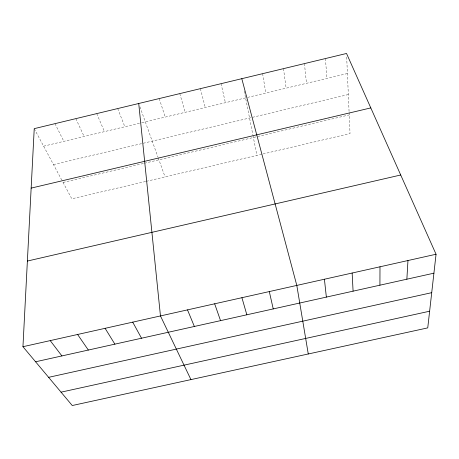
<?xml version="1.0" encoding="UTF-8"?>
<svg xmlns="http://www.w3.org/2000/svg" width="459" height="459" viewBox="0 0 459 459"><rect width="100%" height="100%" fill="white"/><g stroke="black" fill="none" stroke-linecap="round" stroke-linejoin="round"><path stroke-width="0.34" stroke-dasharray="2.29 1.72" d="M43.622 146.18L141.223 122.834M141.906 122.673L245.576 97.876M247.602 97.394L347.411 73.52M53.479 164.58L348.329 94.543M63.049 182.441L143.776 163.393M144.465 163.232L349.219 114.911M145.612 181.489L71.811 198.799L62.04 180.559M146.306 181.322L262.382 154.098M263.064 153.937L350.033 133.54L349.127 112.765M34.23 128.652L61.701 179.928M54.994 123.655L63.83 141.343M75.827 118.64L84.106 136.495M96.723 113.608L104.445 131.635M117.693 108.559L124.848 126.753M139.903 106.775L157.988 157.185M158.223 157.844L165.068 176.922M159.21 98.565L165.24 117.091M179.762 93.619L185.235 112.312M200.371 88.656L205.282 107.515M221.054 83.681L225.398 102.701M244.228 91.025L252.84 134.78M252.972 135.468L256.891 155.389M262.611 73.675L265.813 93.039M283.49 68.649L286.118 88.18M304.437 63.606L306.486 83.308M325.448 58.551L326.917 78.426M346.688 57.054L349.092 112.048"/><path stroke-width="0.69" d="M379.92 285.188L379.995 266.794M22.95 346.711L34.23 128.652L346.534 53.474L436.05 254.246L427.748 327.887L72.247 405.526L22.95 346.711L436.05 254.246M406.863 279.198L407.965 260.534M31.155 188.11L370.803 107.911M27.385 261.045L400.718 174.999M35.584 361.784L433.916 273.18M48.614 377.332L431.718 292.67M61.047 392.164L429.624 311.213M50.22 340.612L61.902 355.932M77.605 334.479L88.335 350.051M105.105 328.323L114.876 344.147M132.726 322.143L141.521 338.22M190.944 379.604L160.466 315.93L138.727 103.499M187.501 309.882L194.364 326.464M214.657 303.801L220.549 320.64M241.922 297.696L246.839 314.794M241.801 78.684L296.801 285.412L308.27 353.981M269.301 291.568L273.243 308.918M324.415 279.233L326.36 297.105M352.145 273.025L353.086 291.161"/></g></svg>
